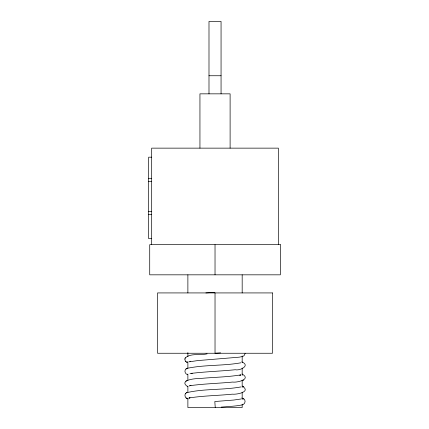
<?xml version="1.0" encoding="UTF-8"?>
<svg xmlns="http://www.w3.org/2000/svg" width="429" height="429" viewBox="0 0 429 429"><rect width="100%" height="100%" fill="white"/><g stroke="black" fill="none" stroke-linecap="round" stroke-linejoin="round"><path stroke-width="0.64" d="M188.106 398.916C185.505 398.6 183.703 395.093 185.907 393.216M187.457 362.489C185.934 362.055 184.615 360.494 184.958 358.853M185.21 358.006C190.68 352.842 200.171 355.539 207.105 353.861M245.173 353.394L243.988 355.754L242.567 356.504L239.296 357.164L197.646 360.596L189.173 361.835M184.899 359.089L185.274 357.775M240.261 375.139L239.8 375.337L240.889 374.86C226.995 377.225 212.795 377.193 198.788 378.625C194.648 378.319 178.153 380.48 187.827 386.754M186.304 368.752C183.832 370.254 184.963 374.152 187.639 374.624M190.047 385.671L190.964 385.473L189.854 385.698C204.054 383.724 218.431 383.44 232.695 382.057C237.049 382.765 251.657 379.327 242.085 374.002M186.577 392.707C204.247 388.492 223.01 390.234 240.921 386.931M189.216 398.123L190.052 397.721L188.91 397.999C203.271 395.677 217.905 395.635 232.368 394.16C236.535 394.701 251.587 391.934 242.262 386.111L243.838 386.835M185.612 393.447L186.867 392.481M185.762 381.209L186.1 380.979M186.69 380.571L187.017 380.351M189.135 386.079L189.436 385.875M186.894 368.404C204.536 364.57 223.075 366.06 240.862 362.795M185.929 368.983L187.258 368.184M189.881 361.47L190.235 361.272M242.133 380.759L242.637 380.544M243.222 380.287L243.752 380.062M241.034 398.991L233.719 400.043L214.816 401.523L215.24 407.545M189.956 373.654L192.165 373.246L191.189 373.391C205.823 371.616 220.586 371.208 235.253 369.734C240.052 370.935 250.692 365.508 241.822 361.883M221.192 407.116C228.024 406.499 234.947 406.349 241.688 404.987C244.873 404.917 246.53 400.311 243.5 398.766M220.629 352.858L215.026 353.255L215.026 292.927M208.993 75.745L221.058 75.745M151.684 157.186L148.665 157.186L148.665 238.631L151.684 238.631M148.665 178.303L151.684 178.303M148.665 181.317L151.684 181.317M148.665 211.486L151.684 211.486M148.665 214.5L151.684 214.5M241.661 398.01L243.951 398.991M242.433 398.225L242.862 398.444M185.998 397.919L187.371 398.697M185.58 361.288L185.88 361.518M186.54 362.044L186.824 362.269M278.373 244.664L278.373 148.139L151.684 148.139L151.684 244.664M242.176 274.828L242.176 292.927M242.176 355.936L242.176 362.639M242.176 368.002L242.176 375.375M242.176 380.067L242.176 387.441M242.176 392.133L242.176 399.506M242.176 404.198L242.176 407.55L187.881 407.55L187.881 398.166M230.11 148.139L230.11 93.844L199.946 93.844L199.946 148.139M221.058 93.844L221.058 21.45L208.993 21.45L208.993 93.844M215.026 244.664L215.026 274.828M187.881 274.828L187.881 292.927M187.881 352.584L187.881 356.606M187.881 361.298L187.881 368.002M187.881 374.034L187.881 380.067M187.881 386.1L187.881 392.133M205.861 292.927A27.284 1.153 -3.2 0 1 214.773 292.353M280.335 244.664L149.721 244.664L149.721 274.828L280.335 274.828L280.335 244.664M272.495 292.927L157.556 292.927L157.556 353.255L272.495 353.255L272.495 292.927"/></g></svg>
